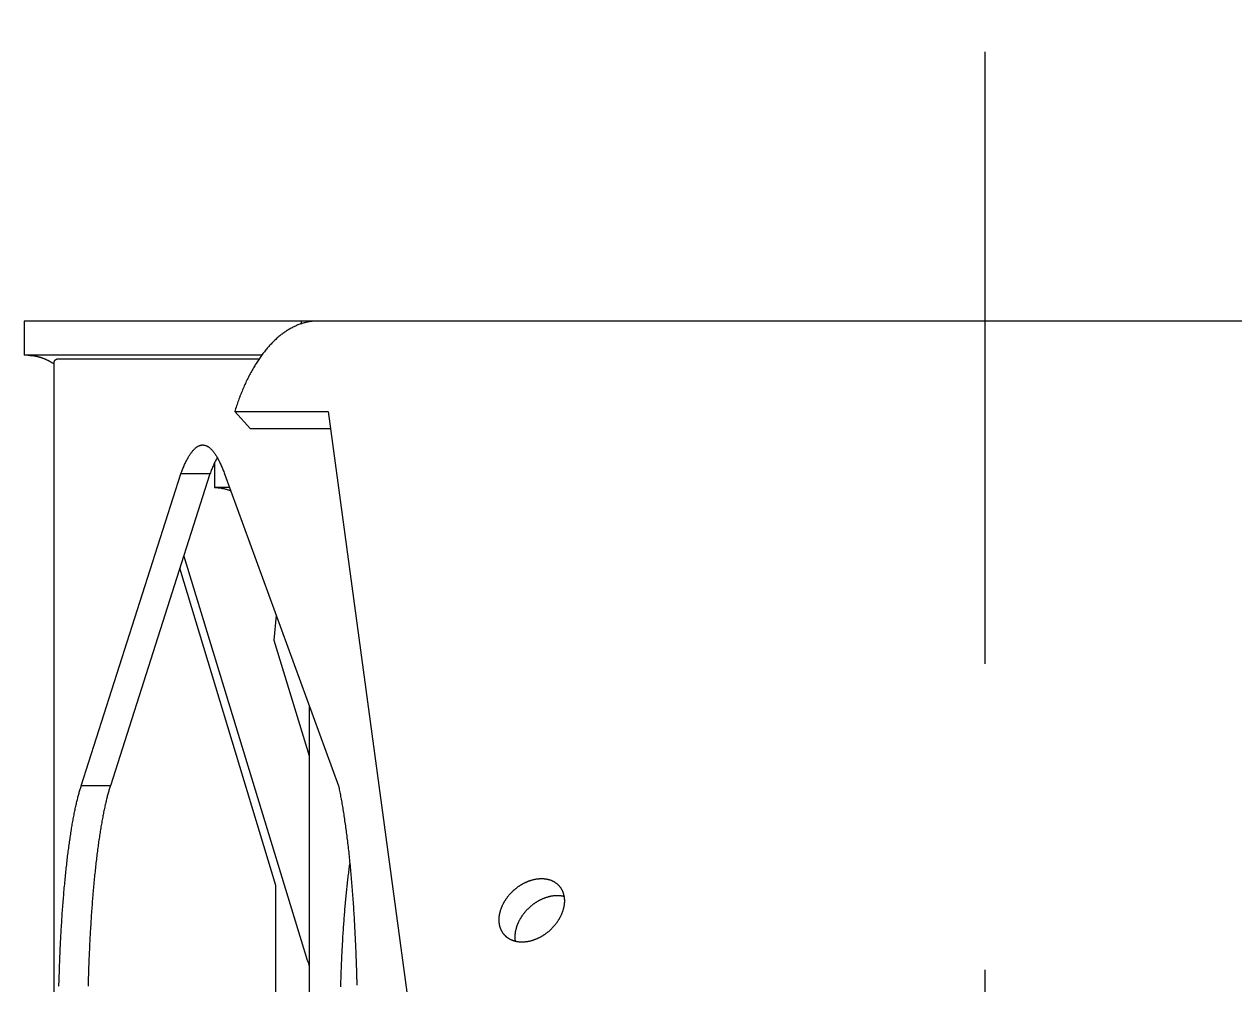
# Model space of a CAD drawing. Header units: millimetres. Extents: x 1084702 to 1166801, y 36632 to 124519.
# Drawn here: x 1096196.4 to 1096443.6, y 57825 to 58021.1 of the extents above; entities that cross this region are included whole.
import ezdxf

# ---------------------------------------------------------------- set-up
doc = ezdxf.new("R2010")
doc.units = ezdxf.units.MM
doc.header["$LTSCALE"] = 250
doc.linetypes.add('CENTER', pattern=[3, 2.5, -0.25, 0, -0.25])
doc.linetypes.add('DASHED', pattern=[0.75, 0.5, -0.25])
doc.layers.get('0').update_dxf_attribs({"color": 255})

# ---------------------------------------------------------------- blocks, each defined once
blk = doc.blocks.new('PK65002M m platform_top')
at = {"linetype": 'Continuous'}
for p, q in [((-8052.02, 3693.92), (-8052.02, 3419.43)), ((-8104.1, 3489.67), (-8104.1, 3623.69)), ((-8097.28, 3586.94), (-8097.28, 3526.41)), ((-8107.97, 3429.68), (-8124.73, 3553.18)), ((-8078.49, 3459.19), (-8103.73, 3541.68)), ((-8097.28, 3526.41), (-8077.7, 3461.67)), ((-8086.84, 3442.39), (-8110.09, 3506.07)), ((-8083.86, 3442.39), (-8063.53, 3506.07)), ((-8057.59, 3506.07), (-8077.92, 3442.39)), ((-8063.53, 3506.07), (-8057.59, 3506.07)), ((-8096.88, 3476.37), (-8104.1, 3499.99)), ((-8097.39, 3471.29), (-8096.88, 3476.37)), ((-8087.86, 3445.18), (-8084.75, 3445.18)), ((-8084.75, 3440.23), (-8084.75, 3445.18)), ((-8083.86, 3442.39), (-8077.92, 3442.39)), ((-8108.45, 3433.18), (-8092.13, 3433.18)), ((-8092.13, 3433.18), (-8088.91, 3429.68)), ((-8088.91, 3429.68), (-8107.97, 3429.68)), ((-8093.85, 3418.98), (-8052.78, 3418.98)), ((-8094.42, 3418.18), (-8045.93, 3418.18)), ((-8045.93, 3411.18), (-8045.93, 3418.18)), ((-8104.35, 3411.18), (-8104.35, 3411.29)), ((-8102.49, 3411.18), (-8102.49, 3411.74)), ((-8397.58, 3411.18), (-8045.93, 3411.18))]:
    blk.add_line(p, q, dxfattribs=at)
for points in [[(-8053.02, 3547.01), (-8053.03, 3546.57), (-8053.05, 3546.12), (-8053.06, 3545.68), (-8053.07, 3545.24), (-8053.08, 3544.79), (-8053.1, 3544.35), (-8053.11, 3543.91), (-8053.13, 3543.47), (-8053.14, 3543.04), (-8053.16, 3542.6), (-8053.17, 3542.16), (-8053.19, 3541.73), (-8053.21, 3541.29), (-8053.23, 3540.86), (-8053.25, 3540.43), (-8053.26, 3540), (-8053.28, 3539.57), (-8053.3, 3539.14), (-8053.32, 3538.71), (-8053.34, 3538.28), (-8053.37, 3537.86), (-8053.39, 3537.43), (-8053.41, 3537.01), (-8053.43, 3536.59), (-8053.46, 3536.17), (-8053.48, 3535.75), (-8053.5, 3535.33), (-8053.53, 3534.92), (-8053.55, 3534.5), (-8053.58, 3534.09), (-8053.61, 3533.68), (-8053.63, 3533.27), (-8053.66, 3532.86), (-8053.69, 3532.46), (-8053.71, 3532.05)], [(-8110.09, 3506.07), (-8110.15, 3506.33), (-8110.21, 3506.6), (-8110.26, 3506.87), (-8110.32, 3507.14), (-8110.37, 3507.41), (-8110.43, 3507.69), (-8110.48, 3507.97), (-8110.54, 3508.25), (-8110.59, 3508.54), (-8110.65, 3508.83), (-8110.7, 3509.13), (-8110.75, 3509.42), (-8110.81, 3509.72), (-8110.86, 3510.02), (-8110.91, 3510.33), (-8110.96, 3510.64), (-8111.01, 3510.95), (-8111.06, 3511.26), (-8111.11, 3511.58), (-8111.17, 3511.9), (-8111.22, 3512.23), (-8111.26, 3512.55), (-8111.31, 3512.88), (-8111.36, 3513.21), (-8111.41, 3513.55), (-8111.46, 3513.89), (-8111.51, 3514.23), (-8111.56, 3514.57), (-8111.6, 3514.92), (-8111.65, 3515.26), (-8111.7, 3515.62), (-8111.74, 3515.97), (-8111.79, 3516.33), (-8111.83, 3516.68), (-8111.88, 3517.05), (-8111.92, 3517.41), (-8111.96, 3517.78), (-8112.01, 3518.15), (-8112.05, 3518.52), (-8112.09, 3518.89), (-8112.14, 3519.27), (-8112.18, 3519.65), (-8112.22, 3520.03), (-8112.26, 3520.42), (-8112.3, 3520.8), (-8112.34, 3521.19), (-8112.38, 3521.58), (-8112.42, 3521.98), (-8112.46, 3522.37), (-8112.5, 3522.77), (-8112.53, 3523.17), (-8112.57, 3523.57), (-8112.61, 3523.98), (-8112.64, 3524.38), (-8112.68, 3524.79), (-8112.72, 3525.2), (-8112.75, 3525.62), (-8112.79, 3526.03), (-8112.82, 3526.45), (-8112.85, 3526.87), (-8112.89, 3527.29), (-8112.92, 3527.71), (-8112.95, 3528.13), (-8112.98, 3528.56), (-8113.01, 3528.99), (-8113.05, 3529.42), (-8113.08, 3529.85), (-8113.11, 3530.28), (-8113.14, 3530.72), (-8113.16, 3531.16), (-8113.19, 3531.6), (-8113.22, 3532.04), (-8113.25, 3532.48), (-8113.27, 3532.92), (-8113.3, 3533.37), (-8113.33, 3533.81), (-8113.35, 3534.26), (-8113.38, 3534.71), (-8113.4, 3535.16), (-8113.43, 3535.61), (-8113.45, 3536.06), (-8113.47, 3536.52), (-8113.49, 3536.98), (-8113.52, 3537.43), (-8113.54, 3537.89), (-8113.56, 3538.35), (-8113.58, 3538.81), (-8113.6, 3539.28), (-8113.62, 3539.74), (-8113.64, 3540.2), (-8113.65, 3540.67), (-8113.67, 3541.14), (-8113.69, 3541.6), (-8113.71, 3542.07), (-8113.72, 3542.54), (-8113.74, 3543.01), (-8113.75, 3543.48), (-8113.77, 3543.96), (-8113.78, 3544.43), (-8113.79, 3544.9), (-8113.81, 3545.38), (-8113.82, 3545.85), (-8113.83, 3546.33), (-8113.84, 3546.81)], [(-8110.57, 3547.11), (-8110.59, 3546.7), (-8110.6, 3546.29), (-8110.61, 3545.88), (-8110.62, 3545.47), (-8110.64, 3545.07), (-8110.65, 3544.66), (-8110.66, 3544.26), (-8110.68, 3543.85), (-8110.69, 3543.45), (-8110.71, 3543.05), (-8110.73, 3542.65), (-8110.74, 3542.25), (-8110.76, 3541.85), (-8110.78, 3541.45), (-8110.8, 3541.05), (-8110.81, 3540.65), (-8110.83, 3540.26), (-8110.85, 3539.87), (-8110.87, 3539.47), (-8110.89, 3539.08), (-8110.91, 3538.69), (-8110.94, 3538.3), (-8110.96, 3537.92), (-8110.98, 3537.53), (-8111, 3537.15), (-8111.02, 3536.77), (-8111.05, 3536.39), (-8111.07, 3536.01), (-8111.1, 3535.63), (-8111.12, 3535.25), (-8111.15, 3534.88), (-8111.17, 3534.5), (-8111.2, 3534.13), (-8111.23, 3533.76), (-8111.25, 3533.39), (-8111.28, 3533.02), (-8111.31, 3532.66), (-8111.34, 3532.3), (-8111.37, 3531.93), (-8111.39, 3531.58), (-8111.42, 3531.22), (-8111.45, 3530.86), (-8111.48, 3530.51), (-8111.52, 3530.16), (-8111.55, 3529.81), (-8111.58, 3529.46), (-8111.61, 3529.11), (-8111.64, 3528.77), (-8111.68, 3528.43), (-8111.71, 3528.09), (-8111.74, 3527.75), (-8111.78, 3527.41), (-8111.81, 3527.08), (-8111.85, 3526.75), (-8111.88, 3526.42), (-8111.92, 3526.09), (-8111.95, 3525.77), (-8111.99, 3525.45), (-8112.03, 3525.13), (-8112.06, 3524.81), (-8112.1, 3524.5), (-8112.14, 3524.18), (-8112.18, 3523.87), (-8112.22, 3523.56), (-8112.25, 3523.26), (-8112.29, 3522.96), (-8112.33, 3522.65), (-8112.37, 3522.36), (-8112.41, 3522.06), (-8112.42, 3522.01)], [(-8063.53, 3506.07), (-8063.47, 3506.25), (-8063.41, 3506.43), (-8063.35, 3506.61), (-8063.3, 3506.8), (-8063.24, 3506.99), (-8063.18, 3507.18), (-8063.13, 3507.38), (-8063.07, 3507.58), (-8063.01, 3507.78), (-8062.96, 3507.99), (-8062.9, 3508.2), (-8062.85, 3508.41), (-8062.79, 3508.63), (-8062.74, 3508.84), (-8062.68, 3509.07), (-8062.63, 3509.29), (-8062.57, 3509.52), (-8062.52, 3509.76), (-8062.47, 3509.99), (-8062.41, 3510.23), (-8062.36, 3510.47), (-8062.31, 3510.72), (-8062.26, 3510.97), (-8062.2, 3511.22), (-8062.15, 3511.47), (-8062.1, 3511.73), (-8062.05, 3511.99), (-8062, 3512.25), (-8061.95, 3512.52), (-8061.9, 3512.79), (-8061.85, 3513.06), (-8061.8, 3513.34), (-8061.75, 3513.62), (-8061.7, 3513.9), (-8061.65, 3514.18), (-8061.6, 3514.47), (-8061.55, 3514.76), (-8061.5, 3515.05), (-8061.46, 3515.35), (-8061.41, 3515.65), (-8061.36, 3515.95), (-8061.32, 3516.25), (-8061.27, 3516.56), (-8061.22, 3516.87), (-8061.18, 3517.18), (-8061.13, 3517.49), (-8061.09, 3517.81), (-8061.05, 3518.13), (-8061, 3518.46), (-8060.96, 3518.78), (-8060.91, 3519.11), (-8060.87, 3519.44), (-8060.83, 3519.77), (-8060.79, 3520.11), (-8060.74, 3520.45), (-8060.7, 3520.79), (-8060.66, 3521.13), (-8060.62, 3521.48), (-8060.58, 3521.83), (-8060.54, 3522.18), (-8060.5, 3522.53), (-8060.46, 3522.88), (-8060.43, 3523.24), (-8060.39, 3523.6), (-8060.35, 3523.96), (-8060.31, 3524.33), (-8060.28, 3524.69), (-8060.24, 3525.06), (-8060.2, 3525.43), (-8060.17, 3525.81), (-8060.13, 3526.18), (-8060.1, 3526.56), (-8060.06, 3526.94), (-8060.03, 3527.32), (-8060, 3527.7), (-8059.96, 3528.09), (-8059.93, 3528.48), (-8059.9, 3528.87), (-8059.87, 3529.26), (-8059.83, 3529.65), (-8059.8, 3530.04), (-8059.77, 3530.44), (-8059.74, 3530.84), (-8059.71, 3531.24), (-8059.69, 3531.64), (-8059.66, 3532.05), (-8059.63, 3532.45), (-8059.6, 3532.86), (-8059.57, 3533.27), (-8059.55, 3533.68), (-8059.52, 3534.09), (-8059.5, 3534.5), (-8059.47, 3534.92), (-8059.45, 3535.33), (-8059.42, 3535.75), (-8059.4, 3536.17), (-8059.37, 3536.59), (-8059.35, 3537.01), (-8059.33, 3537.43), (-8059.31, 3537.85), (-8059.29, 3538.28), (-8059.27, 3538.7), (-8059.25, 3539.13), (-8059.23, 3539.56), (-8059.21, 3539.99), (-8059.19, 3540.42), (-8059.17, 3540.85), (-8059.15, 3541.28), (-8059.13, 3541.72), (-8059.12, 3542.15), (-8059.1, 3542.59), (-8059.08, 3543.02), (-8059.07, 3543.46), (-8059.05, 3543.9), (-8059.04, 3544.34), (-8059.03, 3544.78), (-8059.01, 3545.22), (-8059, 3545.66), (-8058.99, 3546.11), (-8058.98, 3546.55), (-8058.96, 3546.99)], [(-8103.73, 3541.68), (-8103.81, 3541.93), (-8103.88, 3542.18), (-8103.96, 3542.44), (-8104.03, 3542.7), (-8104.1, 3542.95), (-8104.1, 3542.96)], [(-8151.32, 3529.4), (-8151.23, 3529.44), (-8151.14, 3529.49), (-8151.05, 3529.53), (-8150.97, 3529.58), (-8150.88, 3529.63), (-8150.79, 3529.68), (-8150.71, 3529.73), (-8150.62, 3529.78), (-8150.54, 3529.83), (-8150.45, 3529.89), (-8150.37, 3529.94), (-8150.29, 3529.99), (-8150.2, 3530.05), (-8150.12, 3530.11), (-8150.04, 3530.16), (-8149.96, 3530.22), (-8149.88, 3530.28), (-8149.79, 3530.34), (-8149.71, 3530.4), (-8149.64, 3530.47), (-8149.56, 3530.53), (-8149.48, 3530.59), (-8149.4, 3530.66), (-8149.32, 3530.72), (-8149.25, 3530.79), (-8149.17, 3530.86), (-8149.09, 3530.92), (-8149.02, 3530.99), (-8148.95, 3531.06), (-8148.87, 3531.13), (-8148.8, 3531.2), (-8148.73, 3531.27), (-8148.66, 3531.35), (-8148.59, 3531.42), (-8148.52, 3531.49), (-8148.45, 3531.57), (-8148.38, 3531.64), (-8148.31, 3531.72), (-8148.24, 3531.79), (-8148.18, 3531.87), (-8148.11, 3531.95), (-8148.05, 3532.02), (-8147.99, 3532.1), (-8147.92, 3532.18), (-8147.86, 3532.26), (-8147.8, 3532.34), (-8147.74, 3532.42), (-8147.68, 3532.5), (-8147.63, 3532.58), (-8147.57, 3532.67), (-8147.51, 3532.75), (-8147.46, 3532.83), (-8147.4, 3532.91), (-8147.35, 3533), (-8147.3, 3533.08), (-8147.25, 3533.17), (-8147.2, 3533.25), (-8147.15, 3533.34), (-8147.1, 3533.42), (-8147.05, 3533.51), (-8147.01, 3533.59), (-8146.96, 3533.68), (-8146.92, 3533.76), (-8146.88, 3533.85), (-8146.84, 3533.94), (-8146.79, 3534.03), (-8146.76, 3534.11), (-8146.72, 3534.2), (-8146.68, 3534.29), (-8146.64, 3534.38), (-8146.61, 3534.46), (-8146.58, 3534.55), (-8146.54, 3534.64), (-8146.51, 3534.73), (-8146.48, 3534.82), (-8146.45, 3534.9), (-8146.42, 3534.99), (-8146.4, 3535.08), (-8146.37, 3535.17), (-8146.35, 3535.26), (-8146.32, 3535.34), (-8146.3, 3535.43), (-8146.28, 3535.52), (-8146.26, 3535.61), (-8146.24, 3535.69), (-8146.23, 3535.78), (-8146.21, 3535.87), (-8146.2, 3535.95), (-8146.18, 3536.04), (-8146.17, 3536.13), (-8146.16, 3536.21), (-8146.15, 3536.3), (-8146.14, 3536.38), (-8146.13, 3536.47), (-8146.13, 3536.56), (-8146.12, 3536.64), (-8146.12, 3536.73), (-8146.11, 3536.81), (-8146.11, 3536.89), (-8146.11, 3536.98), (-8146.11, 3537.06), (-8146.11, 3537.14), (-8146.12, 3537.23), (-8146.12, 3537.31), (-8146.13, 3537.39), (-8146.14, 3537.47), (-8146.14, 3537.55), (-8146.15, 3537.64), (-8146.16, 3537.72), (-8146.18, 3537.79), (-8146.18, 3537.85)], [(-8151.02, 3537.15), (-8150.93, 3537.19), (-8150.84, 3537.23), (-8150.76, 3537.27), (-8150.67, 3537.32), (-8150.58, 3537.35), (-8150.49, 3537.39), (-8150.4, 3537.43), (-8150.31, 3537.47), (-8150.22, 3537.5), (-8150.13, 3537.53), (-8150.04, 3537.57), (-8149.95, 3537.6), (-8149.86, 3537.63), (-8149.77, 3537.66), (-8149.68, 3537.69), (-8149.59, 3537.71), (-8149.5, 3537.74), (-8149.41, 3537.76), (-8149.32, 3537.79), (-8149.23, 3537.81), (-8149.14, 3537.83), (-8149.05, 3537.85), (-8148.96, 3537.87), (-8148.87, 3537.89), (-8148.78, 3537.91), (-8148.69, 3537.92), (-8148.6, 3537.94), (-8148.51, 3537.95), (-8148.42, 3537.96), (-8148.33, 3537.97), (-8148.24, 3537.98), (-8148.16, 3537.99), (-8148.07, 3538), (-8147.98, 3538), (-8147.89, 3538.01), (-8147.8, 3538.01), (-8147.72, 3538.02), (-8147.63, 3538.02), (-8147.54, 3538.02), (-8147.46, 3538.02), (-8147.37, 3538.01), (-8147.29, 3538.01), (-8147.2, 3538.01), (-8147.12, 3538), (-8147.04, 3537.99), (-8146.96, 3537.99), (-8146.87, 3537.98), (-8146.79, 3537.97), (-8146.71, 3537.95), (-8146.63, 3537.94), (-8146.55, 3537.93), (-8146.47, 3537.91), (-8146.39, 3537.9), (-8146.31, 3537.88), (-8146.23, 3537.86), (-8146.15, 3537.84), (-8146.07, 3537.82), (-8146, 3537.8), (-8145.92, 3537.77), (-8145.85, 3537.75), (-8145.77, 3537.72), (-8145.7, 3537.7), (-8145.62, 3537.67), (-8145.55, 3537.64), (-8145.48, 3537.61), (-8145.41, 3537.58), (-8145.34, 3537.54), (-8145.27, 3537.51), (-8145.2, 3537.48), (-8145.13, 3537.44), (-8145.07, 3537.4), (-8145, 3537.37), (-8144.93, 3537.33), (-8144.87, 3537.29), (-8144.81, 3537.25), (-8144.75, 3537.21), (-8144.68, 3537.16), (-8144.62, 3537.12), (-8144.56, 3537.07), (-8144.5, 3537.03), (-8144.44, 3536.98), (-8144.39, 3536.93), (-8144.33, 3536.88), (-8144.28, 3536.83), (-8144.22, 3536.78), (-8144.17, 3536.73), (-8144.11, 3536.67), (-8144.06, 3536.62), (-8144.04, 3536.59)], [(-8155.09, 3526.45), (-8155.11, 3526.48), (-8155.16, 3526.54), (-8155.21, 3526.59), (-8155.26, 3526.65), (-8155.31, 3526.71), (-8155.35, 3526.77), (-8155.4, 3526.83), (-8155.44, 3526.89), (-8155.48, 3526.95), (-8155.52, 3527.01), (-8155.56, 3527.08), (-8155.6, 3527.14), (-8155.64, 3527.21), (-8155.67, 3527.27), (-8155.71, 3527.34), (-8155.74, 3527.41), (-8155.77, 3527.47), (-8155.81, 3527.54), (-8155.84, 3527.61), (-8155.87, 3527.68), (-8155.9, 3527.75), (-8155.92, 3527.83), (-8155.95, 3527.9), (-8155.97, 3527.97), (-8156, 3528.05), (-8156.02, 3528.12), (-8156.04, 3528.2), (-8156.06, 3528.27), (-8156.08, 3528.35), (-8156.1, 3528.43), (-8156.12, 3528.51), (-8156.13, 3528.59), (-8156.15, 3528.66), (-8156.16, 3528.74), (-8156.17, 3528.82), (-8156.18, 3528.9), (-8156.19, 3528.99), (-8156.2, 3529.07), (-8156.21, 3529.15), (-8156.21, 3529.23), (-8156.22, 3529.31), (-8156.22, 3529.4), (-8156.23, 3529.48), (-8156.23, 3529.56), (-8156.23, 3529.65), (-8156.22, 3529.73), (-8156.22, 3529.81), (-8156.22, 3529.9), (-8156.21, 3529.98), (-8156.21, 3530.07), (-8156.2, 3530.15), (-8156.19, 3530.24), (-8156.18, 3530.33), (-8156.17, 3530.41), (-8156.16, 3530.5), (-8156.14, 3530.59), (-8156.13, 3530.67), (-8156.11, 3530.76), (-8156.1, 3530.85), (-8156.08, 3530.93), (-8156.06, 3531.02), (-8156.04, 3531.11), (-8156.01, 3531.2), (-8155.99, 3531.28), (-8155.97, 3531.37), (-8155.94, 3531.46), (-8155.91, 3531.55), (-8155.89, 3531.64), (-8155.86, 3531.73), (-8155.83, 3531.82), (-8155.79, 3531.9), (-8155.76, 3531.99), (-8155.73, 3532.08), (-8155.69, 3532.17), (-8155.66, 3532.26), (-8155.62, 3532.34), (-8155.58, 3532.43), (-8155.54, 3532.52), (-8155.5, 3532.61), (-8155.46, 3532.69), (-8155.42, 3532.78), (-8155.38, 3532.86), (-8155.33, 3532.95), (-8155.29, 3533.03), (-8155.24, 3533.12), (-8155.19, 3533.2), (-8155.14, 3533.29), (-8155.09, 3533.37), (-8155.04, 3533.46), (-8154.99, 3533.54), (-8154.94, 3533.62), (-8154.89, 3533.7), (-8154.83, 3533.79), (-8154.77, 3533.87), (-8154.72, 3533.95), (-8154.66, 3534.03), (-8154.6, 3534.11), (-8154.54, 3534.19), (-8154.48, 3534.28), (-8154.42, 3534.36), (-8154.36, 3534.43), (-8154.29, 3534.51), (-8154.23, 3534.59), (-8154.16, 3534.67), (-8154.1, 3534.75), (-8154.03, 3534.82), (-8153.96, 3534.9), (-8153.9, 3534.97), (-8153.83, 3535.05), (-8153.76, 3535.12), (-8153.69, 3535.19), (-8153.62, 3535.27), (-8153.54, 3535.34), (-8153.47, 3535.41), (-8153.4, 3535.48), (-8153.33, 3535.55), (-8153.25, 3535.61), (-8153.18, 3535.68), (-8153.1, 3535.75), (-8153.02, 3535.81), (-8152.95, 3535.88), (-8152.87, 3535.94), (-8152.79, 3536.01), (-8152.71, 3536.07), (-8152.63, 3536.13), (-8152.55, 3536.2), (-8152.47, 3536.26), (-8152.39, 3536.32), (-8152.3, 3536.38), (-8152.22, 3536.43), (-8152.14, 3536.49), (-8152.05, 3536.55), (-8151.97, 3536.6), (-8151.88, 3536.66), (-8151.8, 3536.71), (-8151.71, 3536.76), (-8151.63, 3536.82), (-8151.54, 3536.87), (-8151.46, 3536.92), (-8151.37, 3536.96), (-8151.28, 3537.01), (-8151.2, 3537.06), (-8151.11, 3537.1), (-8151.02, 3537.15)], [(-8144.04, 3536.59), (-8144.01, 3536.57), (-8143.96, 3536.51), (-8143.91, 3536.45), (-8143.87, 3536.39), (-8143.82, 3536.34), (-8143.77, 3536.28), (-8143.73, 3536.22), (-8143.69, 3536.15), (-8143.65, 3536.09), (-8143.6, 3536.03), (-8143.56, 3535.97), (-8143.53, 3535.9), (-8143.49, 3535.84), (-8143.45, 3535.77), (-8143.42, 3535.71), (-8143.38, 3535.64), (-8143.35, 3535.57), (-8143.32, 3535.5), (-8143.29, 3535.43), (-8143.26, 3535.36), (-8143.23, 3535.29), (-8143.2, 3535.22), (-8143.18, 3535.14), (-8143.15, 3535.07), (-8143.13, 3535), (-8143.1, 3534.92), (-8143.08, 3534.85), (-8143.06, 3534.77), (-8143.04, 3534.69), (-8143.02, 3534.62), (-8143.01, 3534.54), (-8142.99, 3534.46), (-8142.98, 3534.38), (-8142.96, 3534.3), (-8142.95, 3534.22), (-8142.94, 3534.14), (-8142.93, 3534.06), (-8142.92, 3533.98), (-8142.92, 3533.9), (-8142.91, 3533.81), (-8142.91, 3533.73), (-8142.9, 3533.65), (-8142.9, 3533.57), (-8142.9, 3533.48), (-8142.9, 3533.4), (-8142.9, 3533.32), (-8142.9, 3533.23), (-8142.91, 3533.15), (-8142.91, 3533.06), (-8142.92, 3532.98), (-8142.93, 3532.89), (-8142.94, 3532.8), (-8142.94, 3532.72), (-8142.96, 3532.63), (-8142.97, 3532.55), (-8142.98, 3532.46), (-8143, 3532.37), (-8143.01, 3532.29), (-8143.03, 3532.2), (-8143.05, 3532.11), (-8143.07, 3532.02), (-8143.09, 3531.94), (-8143.11, 3531.85), (-8143.13, 3531.76), (-8143.16, 3531.67), (-8143.18, 3531.58), (-8143.21, 3531.49), (-8143.24, 3531.41), (-8143.27, 3531.32), (-8143.3, 3531.23), (-8143.33, 3531.14), (-8143.36, 3531.05), (-8143.4, 3530.96), (-8143.43, 3530.88), (-8143.47, 3530.79), (-8143.51, 3530.7), (-8143.54, 3530.61), (-8143.58, 3530.53), (-8143.62, 3530.44), (-8143.66, 3530.35), (-8143.71, 3530.27), (-8143.75, 3530.18), (-8143.79, 3530.09), (-8143.84, 3530.01), (-8143.89, 3529.93), (-8143.93, 3529.84), (-8143.98, 3529.76), (-8144.03, 3529.67), (-8144.08, 3529.59), (-8144.13, 3529.51), (-8144.19, 3529.42), (-8144.24, 3529.34), (-8144.29, 3529.26), (-8144.35, 3529.18), (-8144.41, 3529.09), (-8144.47, 3529.01), (-8144.52, 3528.93), (-8144.58, 3528.85), (-8144.64, 3528.77), (-8144.71, 3528.69), (-8144.77, 3528.61), (-8144.83, 3528.53), (-8144.9, 3528.45), (-8144.96, 3528.38), (-8145.03, 3528.3), (-8145.09, 3528.22), (-8145.16, 3528.15), (-8145.23, 3528.07), (-8145.3, 3528), (-8145.37, 3527.92), (-8145.44, 3527.85), (-8145.51, 3527.78), (-8145.58, 3527.71), (-8145.65, 3527.64), (-8145.73, 3527.57), (-8145.8, 3527.5), (-8145.87, 3527.43), (-8145.95, 3527.36), (-8146.03, 3527.3), (-8146.1, 3527.23), (-8146.18, 3527.16), (-8146.26, 3527.1), (-8146.34, 3527.04), (-8146.42, 3526.97), (-8146.5, 3526.91), (-8146.58, 3526.85), (-8146.66, 3526.79), (-8146.74, 3526.73), (-8146.82, 3526.67), (-8146.9, 3526.61), (-8146.99, 3526.55), (-8147.07, 3526.5), (-8147.16, 3526.44), (-8147.24, 3526.39), (-8147.33, 3526.33), (-8147.41, 3526.28), (-8147.5, 3526.23), (-8147.58, 3526.18), (-8147.67, 3526.13), (-8147.76, 3526.08), (-8147.84, 3526.03), (-8147.93, 3525.99), (-8148.02, 3525.94), (-8148.1, 3525.9)], [(-8053.71, 3532.05), (-8053.74, 3531.65), (-8053.77, 3531.25), (-8053.8, 3530.85), (-8053.83, 3530.45), (-8053.86, 3530.06), (-8053.89, 3529.66), (-8053.92, 3529.27), (-8053.96, 3528.88), (-8053.99, 3528.49), (-8054.02, 3528.1), (-8054.05, 3527.72), (-8054.09, 3527.33), (-8054.12, 3526.95), (-8054.15, 3526.57), (-8054.19, 3526.2), (-8054.22, 3525.82), (-8054.26, 3525.45), (-8054.3, 3525.08), (-8054.33, 3524.71), (-8054.37, 3524.35), (-8054.41, 3523.98), (-8054.44, 3523.62), (-8054.48, 3523.26), (-8054.52, 3522.9), (-8054.56, 3522.55), (-8054.6, 3522.19), (-8054.64, 3521.84), (-8054.68, 3521.5), (-8054.72, 3521.15), (-8054.76, 3520.81), (-8054.8, 3520.47), (-8054.84, 3520.13), (-8054.88, 3519.79), (-8054.93, 3519.46), (-8054.97, 3519.13), (-8055.01, 3518.8), (-8055.06, 3518.47), (-8055.1, 3518.15), (-8055.15, 3517.83), (-8055.19, 3517.51), (-8055.24, 3517.2), (-8055.28, 3516.88), (-8055.33, 3516.57), (-8055.37, 3516.27), (-8055.42, 3515.96), (-8055.47, 3515.66), (-8055.51, 3515.36), (-8055.56, 3515.07), (-8055.61, 3514.77), (-8055.66, 3514.48), (-8055.71, 3514.2), (-8055.75, 3513.91), (-8055.8, 3513.63), (-8055.85, 3513.35), (-8055.9, 3513.07), (-8055.95, 3512.8), (-8056, 3512.53), (-8056.05, 3512.26), (-8056.1, 3512), (-8056.16, 3511.74), (-8056.21, 3511.48), (-8056.26, 3511.23), (-8056.31, 3510.97), (-8056.36, 3510.73), (-8056.42, 3510.48), (-8056.47, 3510.24), (-8056.52, 3510), (-8056.58, 3509.76), (-8056.63, 3509.53), (-8056.69, 3509.3), (-8056.74, 3509.07), (-8056.79, 3508.85), (-8056.85, 3508.63), (-8056.9, 3508.41), (-8056.96, 3508.2), (-8057.02, 3507.99), (-8057.07, 3507.78), (-8057.13, 3507.58), (-8057.18, 3507.38), (-8057.24, 3507.18), (-8057.3, 3506.99), (-8057.35, 3506.8), (-8057.41, 3506.61), (-8057.47, 3506.43), (-8057.53, 3506.25), (-8057.59, 3506.07)], [(-8156.15, 3528.7), (-8156.12, 3528.69), (-8156.04, 3528.67), (-8155.96, 3528.65), (-8155.88, 3528.63), (-8155.8, 3528.62), (-8155.72, 3528.6), (-8155.64, 3528.59), (-8155.56, 3528.58), (-8155.47, 3528.57), (-8155.39, 3528.56), (-8155.31, 3528.55), (-8155.22, 3528.54), (-8155.14, 3528.54), (-8155.06, 3528.53), (-8154.97, 3528.53), (-8154.89, 3528.53), (-8154.8, 3528.53), (-8154.71, 3528.53), (-8154.63, 3528.53), (-8154.54, 3528.53), (-8154.45, 3528.53), (-8154.37, 3528.54), (-8154.28, 3528.55), (-8154.19, 3528.55), (-8154.1, 3528.56), (-8154.01, 3528.57), (-8153.92, 3528.58), (-8153.83, 3528.59), (-8153.75, 3528.61), (-8153.66, 3528.62), (-8153.57, 3528.64), (-8153.48, 3528.65), (-8153.39, 3528.67), (-8153.3, 3528.69), (-8153.21, 3528.71), (-8153.12, 3528.73), (-8153.02, 3528.75), (-8152.93, 3528.78), (-8152.84, 3528.8), (-8152.75, 3528.83), (-8152.66, 3528.86), (-8152.57, 3528.88), (-8152.48, 3528.91), (-8152.39, 3528.94), (-8152.3, 3528.98), (-8152.21, 3529.01), (-8152.12, 3529.04), (-8152.03, 3529.08), (-8151.94, 3529.11), (-8151.85, 3529.15), (-8151.76, 3529.19), (-8151.67, 3529.23), (-8151.58, 3529.27), (-8151.49, 3529.31), (-8151.4, 3529.35), (-8151.32, 3529.4)], [(-8148.1, 3525.9), (-8148.19, 3525.85), (-8148.28, 3525.81), (-8148.37, 3525.77), (-8148.46, 3525.73), (-8148.55, 3525.69), (-8148.64, 3525.65), (-8148.73, 3525.61), (-8148.82, 3525.58), (-8148.91, 3525.54), (-8148.99, 3525.51), (-8149.08, 3525.48), (-8149.17, 3525.45), (-8149.26, 3525.42), (-8149.35, 3525.39), (-8149.44, 3525.36), (-8149.53, 3525.33), (-8149.62, 3525.31), (-8149.71, 3525.28), (-8149.8, 3525.26), (-8149.89, 3525.23), (-8149.98, 3525.21), (-8150.07, 3525.19), (-8150.16, 3525.17), (-8150.25, 3525.16), (-8150.34, 3525.14), (-8150.43, 3525.12), (-8150.52, 3525.11), (-8150.61, 3525.1), (-8150.7, 3525.08), (-8150.79, 3525.07), (-8150.88, 3525.06), (-8150.97, 3525.05), (-8151.06, 3525.05), (-8151.15, 3525.04), (-8151.23, 3525.04), (-8151.32, 3525.03), (-8151.41, 3525.03), (-8151.5, 3525.03), (-8151.58, 3525.03), (-8151.67, 3525.03), (-8151.75, 3525.03), (-8151.84, 3525.03), (-8151.92, 3525.04), (-8152, 3525.04), (-8152.09, 3525.05), (-8152.17, 3525.06), (-8152.25, 3525.07), (-8152.33, 3525.08), (-8152.42, 3525.09), (-8152.5, 3525.1), (-8152.58, 3525.12), (-8152.66, 3525.13), (-8152.74, 3525.15), (-8152.82, 3525.17), (-8152.9, 3525.19), (-8152.97, 3525.21), (-8153.05, 3525.23), (-8153.13, 3525.25), (-8153.2, 3525.27), (-8153.28, 3525.3), (-8153.35, 3525.32), (-8153.43, 3525.35), (-8153.5, 3525.38), (-8153.57, 3525.41), (-8153.65, 3525.44), (-8153.72, 3525.47), (-8153.79, 3525.5), (-8153.86, 3525.53), (-8153.93, 3525.57), (-8153.99, 3525.6), (-8154.06, 3525.64), (-8154.13, 3525.68), (-8154.19, 3525.72), (-8154.25, 3525.76), (-8154.32, 3525.8), (-8154.38, 3525.84), (-8154.44, 3525.88), (-8154.5, 3525.93), (-8154.56, 3525.97), (-8154.62, 3526.02), (-8154.68, 3526.06), (-8154.74, 3526.11), (-8154.79, 3526.16), (-8154.85, 3526.21), (-8154.9, 3526.26), (-8154.96, 3526.32), (-8155.01, 3526.37), (-8155.06, 3526.42), (-8155.09, 3526.45)], [(-8084.75, 3445.18), (-8084.9, 3445.18), (-8085.06, 3445.18), (-8085.21, 3445.19), (-8085.36, 3445.2), (-8085.52, 3445.21), (-8085.67, 3445.23), (-8085.82, 3445.24), (-8085.98, 3445.27), (-8086.13, 3445.29), (-8086.28, 3445.32), (-8086.44, 3445.35), (-8086.59, 3445.38), (-8086.74, 3445.41), (-8086.89, 3445.45), (-8087.05, 3445.49), (-8087.2, 3445.53), (-8087.35, 3445.58), (-8087.5, 3445.63), (-8087.65, 3445.68), (-8087.8, 3445.74), (-8087.96, 3445.79), (-8088.1, 3445.85)], [(-8082.38, 3436.49), (-8082.47, 3436.49), (-8082.56, 3436.5), (-8082.65, 3436.51), (-8082.74, 3436.53), (-8082.83, 3436.55), (-8082.92, 3436.58), (-8083.02, 3436.61), (-8083.11, 3436.64), (-8083.2, 3436.68), (-8083.29, 3436.73), (-8083.38, 3436.78), (-8083.47, 3436.83), (-8083.56, 3436.89), (-8083.65, 3436.96), (-8083.74, 3437.03), (-8083.83, 3437.1), (-8083.92, 3437.18), (-8084.01, 3437.26), (-8084.11, 3437.35), (-8084.2, 3437.44), (-8084.29, 3437.54), (-8084.38, 3437.64), (-8084.47, 3437.75), (-8084.56, 3437.86), (-8084.65, 3437.98), (-8084.74, 3438.1), (-8084.82, 3438.22), (-8084.91, 3438.35), (-8085, 3438.49), (-8085.09, 3438.63), (-8085.18, 3438.77), (-8085.27, 3438.92), (-8085.36, 3439.08), (-8085.45, 3439.24), (-8085.54, 3439.4), (-8085.62, 3439.57), (-8085.71, 3439.74), (-8085.8, 3439.91), (-8085.89, 3440.1), (-8085.97, 3440.28), (-8086.06, 3440.47), (-8086.15, 3440.67), (-8086.24, 3440.87), (-8086.32, 3441.07), (-8086.41, 3441.28), (-8086.5, 3441.49), (-8086.58, 3441.71), (-8086.67, 3441.93), (-8086.75, 3442.16), (-8086.84, 3442.39)], [(-8085.35, 3439.06), (-8085.34, 3439.07), (-8085.25, 3439.23), (-8085.16, 3439.39), (-8085.08, 3439.56), (-8084.99, 3439.73), (-8084.9, 3439.91), (-8084.81, 3440.09), (-8084.72, 3440.28), (-8084.64, 3440.47), (-8084.55, 3440.66), (-8084.46, 3440.86), (-8084.38, 3441.07), (-8084.29, 3441.28), (-8084.2, 3441.49), (-8084.12, 3441.71), (-8084.03, 3441.93), (-8083.94, 3442.16), (-8083.86, 3442.39)], [(-8077.92, 3442.39), (-8078, 3442.16), (-8078.09, 3441.93), (-8078.17, 3441.71), (-8078.26, 3441.49), (-8078.35, 3441.28), (-8078.43, 3441.07), (-8078.52, 3440.87), (-8078.61, 3440.67), (-8078.69, 3440.47), (-8078.78, 3440.28), (-8078.87, 3440.1), (-8078.96, 3439.91), (-8079.04, 3439.74), (-8079.13, 3439.57), (-8079.22, 3439.4), (-8079.31, 3439.24), (-8079.4, 3439.08), (-8079.49, 3438.92), (-8079.57, 3438.77), (-8079.66, 3438.63), (-8079.75, 3438.49), (-8079.84, 3438.35), (-8079.93, 3438.22), (-8080.02, 3438.1), (-8080.11, 3437.98), (-8080.2, 3437.86), (-8080.29, 3437.75), (-8080.38, 3437.64), (-8080.47, 3437.54), (-8080.56, 3437.44), (-8080.65, 3437.35), (-8080.74, 3437.26), (-8080.83, 3437.18), (-8080.92, 3437.1), (-8081.01, 3437.03), (-8081.1, 3436.96), (-8081.19, 3436.89), (-8081.28, 3436.83), (-8081.38, 3436.78), (-8081.47, 3436.73), (-8081.56, 3436.68), (-8081.65, 3436.64), (-8081.74, 3436.61), (-8081.83, 3436.58), (-8081.92, 3436.55), (-8082.01, 3436.53), (-8082.1, 3436.51), (-8082.2, 3436.5), (-8082.29, 3436.49), (-8082.38, 3436.49)], [(-8105.89, 3411.18), (-8105.72, 3411.18), (-8105.54, 3411.18), (-8105.36, 3411.19), (-8105.18, 3411.2), (-8105, 3411.21), (-8104.83, 3411.23), (-8104.65, 3411.25), (-8104.47, 3411.27), (-8104.29, 3411.3), (-8104.12, 3411.33), (-8103.94, 3411.36), (-8103.76, 3411.4), (-8103.59, 3411.43), (-8103.41, 3411.47), (-8103.23, 3411.52), (-8103.06, 3411.57), (-8102.88, 3411.62), (-8102.7, 3411.67), (-8102.53, 3411.73), (-8102.35, 3411.78), (-8102.18, 3411.85), (-8102, 3411.91), (-8101.83, 3411.98), (-8101.65, 3412.05), (-8101.48, 3412.13), (-8101.31, 3412.2), (-8101.13, 3412.28), (-8100.96, 3412.37), (-8100.79, 3412.45), (-8100.62, 3412.54), (-8100.45, 3412.63), (-8100.28, 3412.73), (-8100.1, 3412.83), (-8099.93, 3412.93), (-8099.76, 3413.03), (-8099.6, 3413.14), (-8099.43, 3413.25), (-8099.26, 3413.36), (-8099.09, 3413.47), (-8098.92, 3413.59), (-8098.76, 3413.71), (-8098.59, 3413.84), (-8098.43, 3413.96), (-8098.26, 3414.09), (-8098.1, 3414.23), (-8097.94, 3414.36), (-8097.77, 3414.5), (-8097.61, 3414.64), (-8097.45, 3414.78), (-8097.29, 3414.93), (-8097.13, 3415.08), (-8096.97, 3415.23), (-8096.81, 3415.39), (-8096.65, 3415.54), (-8096.5, 3415.7), (-8096.34, 3415.87), (-8096.18, 3416.03), (-8096.03, 3416.2), (-8095.88, 3416.37), (-8095.72, 3416.54), (-8095.57, 3416.72), (-8095.42, 3416.9), (-8095.27, 3417.08), (-8095.12, 3417.26), (-8094.97, 3417.45), (-8094.82, 3417.64), (-8094.67, 3417.83), (-8094.53, 3418.03), (-8094.38, 3418.22), (-8094.24, 3418.42), (-8094.1, 3418.62), (-8093.95, 3418.83), (-8093.81, 3419.03), (-8093.67, 3419.24), (-8093.53, 3419.45), (-8093.4, 3419.67), (-8093.26, 3419.88), (-8093.12, 3420.1), (-8092.99, 3420.32), (-8092.85, 3420.55), (-8092.72, 3420.77), (-8092.59, 3421), (-8092.46, 3421.23), (-8092.33, 3421.46), (-8092.2, 3421.7), (-8092.07, 3421.94), (-8091.95, 3422.17), (-8091.82, 3422.42), (-8091.7, 3422.66), (-8091.57, 3422.9), (-8091.45, 3423.15), (-8091.33, 3423.4), (-8091.21, 3423.65), (-8091.09, 3423.91), (-8090.98, 3424.16), (-8090.86, 3424.42), (-8090.75, 3424.68), (-8090.63, 3424.94), (-8090.52, 3425.21), (-8090.41, 3425.47), (-8090.3, 3425.74), (-8090.2, 3426.01), (-8090.09, 3426.28), (-8089.98, 3426.55), (-8089.88, 3426.83), (-8089.78, 3427.11), (-8089.68, 3427.38), (-8089.58, 3427.67), (-8089.48, 3427.95), (-8089.38, 3428.23), (-8089.28, 3428.52), (-8089.19, 3428.8), (-8089.1, 3429.09), (-8089, 3429.38), (-8088.91, 3429.68)], [(-8052.78, 3418.98), (-8052.73, 3418.98), (-8052.69, 3418.98), (-8052.64, 3418.99), (-8052.59, 3419), (-8052.55, 3419.01), (-8052.5, 3419.03), (-8052.45, 3419.04), (-8052.41, 3419.07), (-8052.36, 3419.09), (-8052.31, 3419.12), (-8052.27, 3419.14), (-8052.22, 3419.18), (-8052.18, 3419.21)], [(-8052.18, 3419.21), (-8052.15, 3419.23), (-8052.13, 3419.24), (-8052.11, 3419.26), (-8052.09, 3419.27), (-8052.08, 3419.29), (-8052.06, 3419.3), (-8052.05, 3419.32), (-8052.04, 3419.34), (-8052.03, 3419.36), (-8052.03, 3419.38), (-8052.02, 3419.4), (-8052.02, 3419.41), (-8052.02, 3419.43)], [(-8046.65, 3418.18), (-8046.72, 3418.18), (-8046.8, 3418.18), (-8046.88, 3418.18), (-8046.95, 3418.18), (-8047.03, 3418.18), (-8047.1, 3418.19), (-8047.18, 3418.19), (-8047.26, 3418.2), (-8047.33, 3418.2), (-8047.41, 3418.21), (-8047.49, 3418.22), (-8047.56, 3418.23), (-8047.64, 3418.23), (-8047.71, 3418.24), (-8047.79, 3418.25), (-8047.87, 3418.26), (-8047.94, 3418.28), (-8048.02, 3418.29), (-8048.1, 3418.3), (-8048.17, 3418.31), (-8048.25, 3418.33), (-8048.32, 3418.34), (-8048.4, 3418.36), (-8048.48, 3418.38), (-8048.55, 3418.39), (-8048.63, 3418.41), (-8048.7, 3418.43), (-8048.78, 3418.45), (-8048.85, 3418.47), (-8048.93, 3418.49), (-8049.01, 3418.51), (-8049.08, 3418.53), (-8049.16, 3418.55), (-8049.23, 3418.58), (-8049.31, 3418.6), (-8049.38, 3418.62), (-8049.46, 3418.65), (-8049.53, 3418.67), (-8049.61, 3418.7), (-8049.68, 3418.73), (-8049.76, 3418.76), (-8049.83, 3418.78), (-8049.91, 3418.81), (-8049.98, 3418.84), (-8050.06, 3418.87), (-8050.13, 3418.91), (-8050.21, 3418.94), (-8050.28, 3418.97), (-8050.35, 3419), (-8050.43, 3419.04), (-8050.5, 3419.07), (-8050.58, 3419.11), (-8050.65, 3419.14), (-8050.72, 3419.18), (-8050.8, 3419.22), (-8050.87, 3419.26), (-8050.95, 3419.29), (-8051.02, 3419.33), (-8051.09, 3419.37), (-8051.17, 3419.41), (-8051.24, 3419.46), (-8051.31, 3419.5), (-8051.39, 3419.54), (-8051.46, 3419.58), (-8051.53, 3419.63), (-8051.6, 3419.67), (-8051.68, 3419.72), (-8051.75, 3419.76), (-8051.82, 3419.81), (-8051.89, 3419.86), (-8051.96, 3419.9), (-8052.02, 3419.94)]]:
    blk.add_lwpolyline(points, dxfattribs=at)
blk = doc.blocks.new('1-deck_B4_1')
at = {"linetype": 'DASHED'}
blk.add_line((78629.59, 22919.42), (78629.59, 32519.42), dxfattribs=at)
at = {"linetype": 'CENTER', "rotation": 180}
blk.add_blockref('PK65002M m platform_top', (70387.47, 26963.11), dxfattribs=at)

msp = doc.modelspace()

# ---------------------------------------------------------------- block references
msp.add_blockref('1-deck_B4_1', (1017763.01, 34408.58))

doc.saveas('drawing.dxf')
